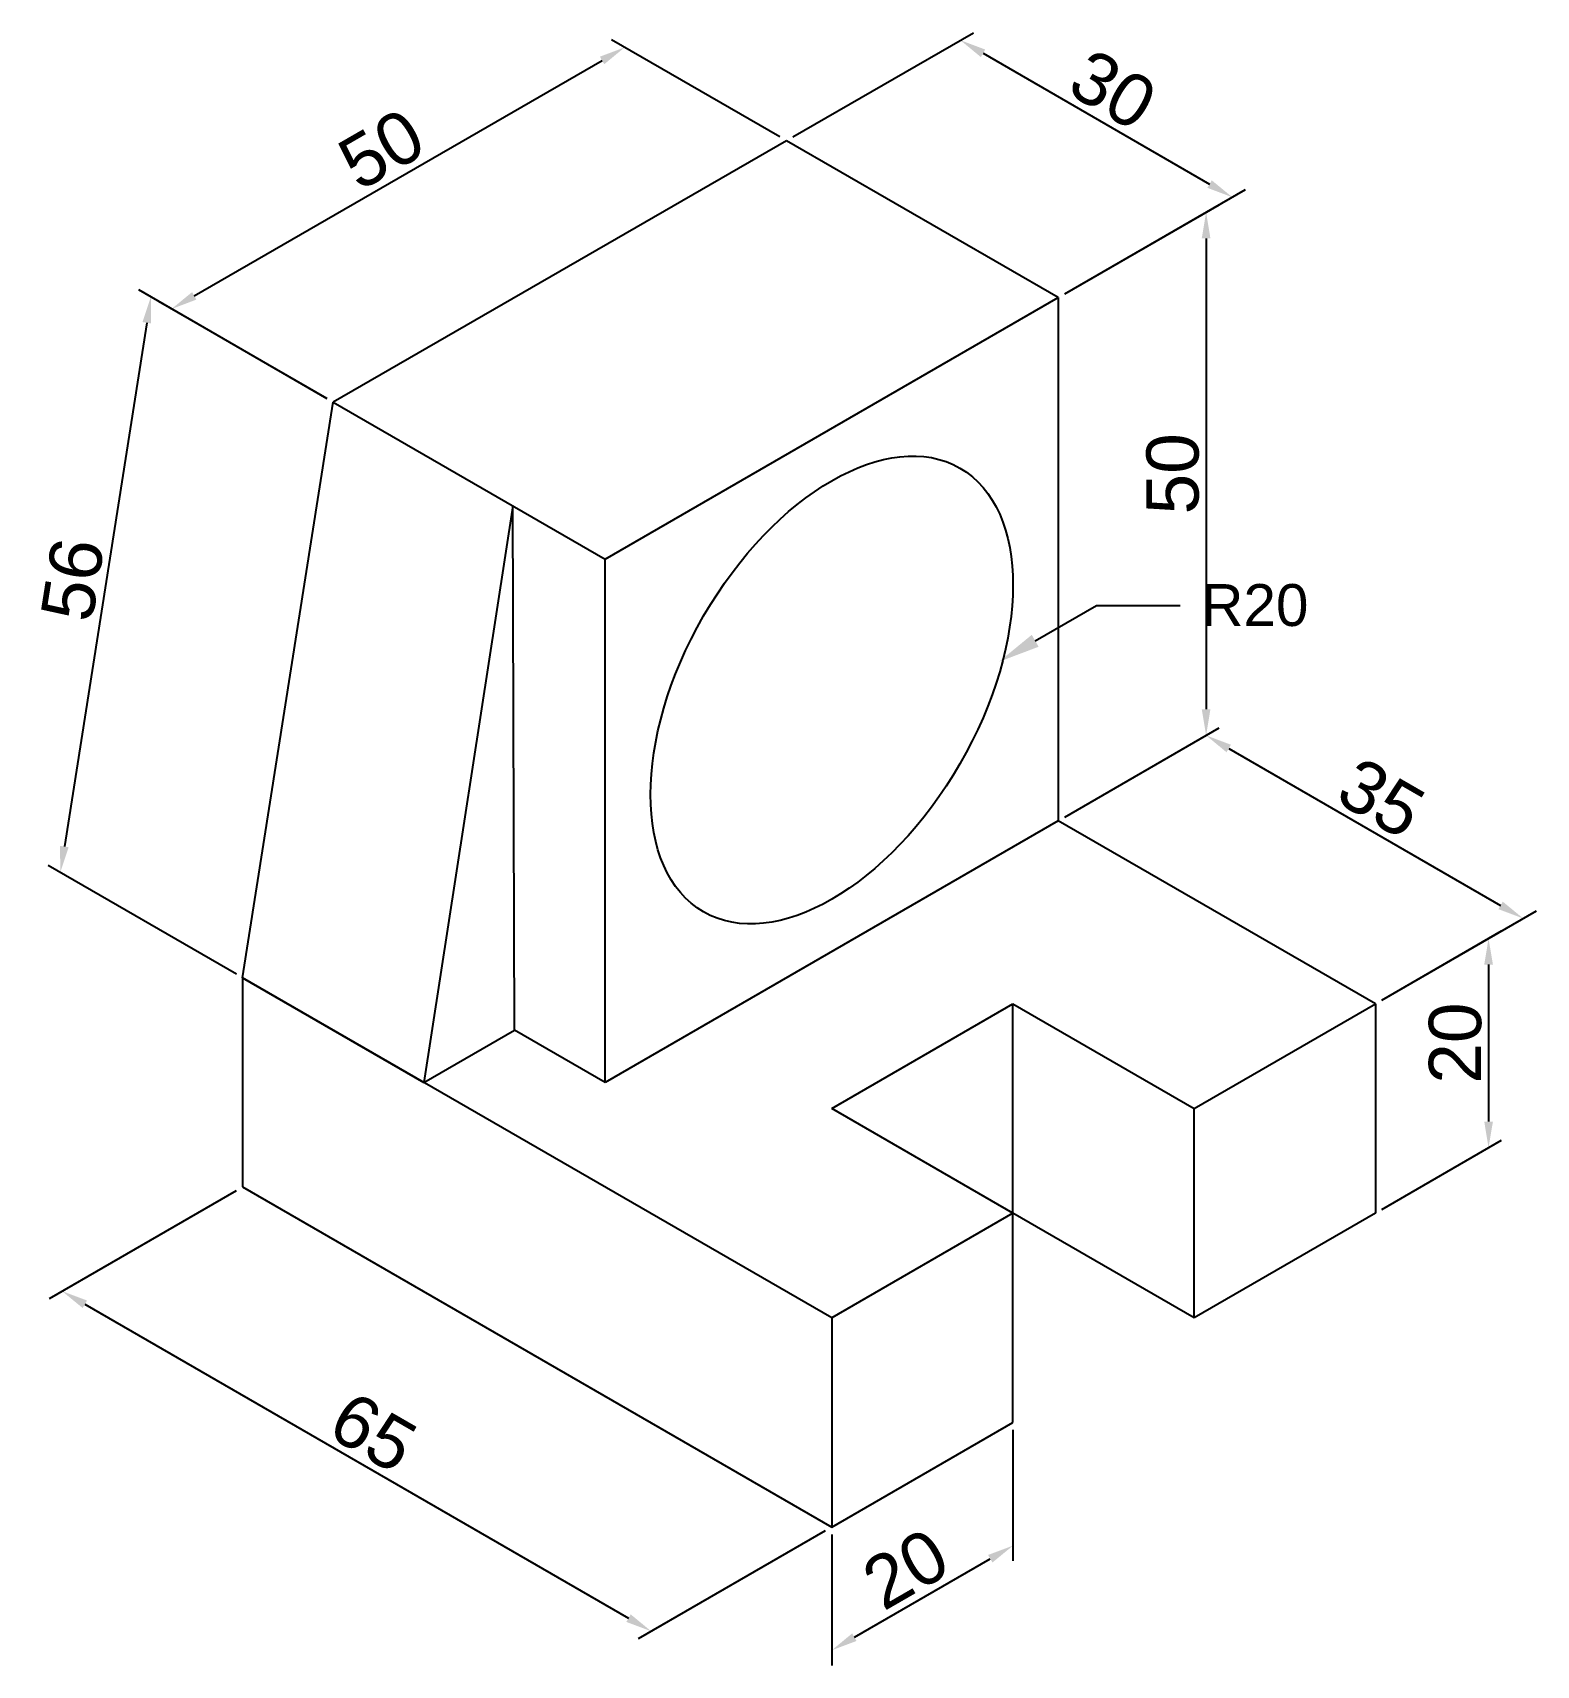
# Model space of a CAD drawing. Header units: millimetres. Extents: x 4477 to 4620, y 1868 to 2024.
import ezdxf
from ezdxf import colors
from ezdxf.entities.mleader import LeaderData, LeaderLine
from ezdxf.math import Vec2, Vec3

# ---------------------------------------------------------------- set-up
doc = ezdxf.new("R2010")
doc.units = ezdxf.units.MM
doc.styles.get("Standard").update_dxf_attribs({"font": 'arial.ttf'})
doc.dimstyles.new('ISO-25', dxfattribs={"dimtxt": 5, "dimasz": 2.5, "dimexe": 1.25, "dimexo": 0.625, "dimtad": 1, "dimdec": 0, "dimtxsty": 'Standard', "dimcen": 2.5, "dimclrd": 3, "dimclre": 3, "dimclrt": 4, "dimadec": 0, "dimazin": 0, "dimtfac": 1, "dimtdec": 0, "dimtmove": 0, "dimatfit": 3, "dimfxl": 1, "dimarcsym": 0})

# ---------------------------------------------------------------- blocks, each defined once
blk = doc.blocks.new('*D1')
at = {"color": 3, "lineweight": -2, "transparency": 16777216}
for p, q in [((4570.23, 1890.21), (4570.23, 1877.71)), ((4552.91, 1880.21), (4552.91, 1867.71)), ((4555.07, 1870.4), (4568.06, 1877.9))]:
    blk.add_line(p, q, dxfattribs=at)
at = {"color": 3, "transparency": 16777216}
for points in [[(4567.85, 1878.26), (4568.27, 1877.54), (4570.23, 1879.15)], [(4554.86, 1870.76), (4555.28, 1870.04), (4552.91, 1869.15)]]:
    blk.add_solid(points, dxfattribs=at)
at = {"layer": 'Defpoints', "color": 0, "transparency": 16777216}
for p in [(4570.23, 1890.93), (4552.91, 1880.93), (4570.23, 1879.15)]:
    blk.add_point(p, dxfattribs=at)
at = {"color": 4, "transparency": 16777216, "insert": (4559.98, 1876.91), "char_height": 5, "attachment_point": 5, "rotation": 30}
blk.add_mtext('20', dxfattribs=at)
blk = doc.blocks.new('*D2')
at = {"color": 3, "lineweight": -2, "transparency": 16777216}
for p, q in [((4605.49, 1931.29), (4616.93, 1937.9)), ((4615.68, 1934.68), (4615.68, 1919.68)), ((4605.49, 1911.29), (4616.93, 1917.9))]:
    blk.add_line(p, q, dxfattribs=at)
at = {"color": 3, "transparency": 16777216}
for points in [[(4615.27, 1934.68), (4616.1, 1934.68), (4615.68, 1937.18)], [(4615.27, 1919.68), (4616.1, 1919.68), (4615.68, 1917.18)]]:
    blk.add_solid(points, dxfattribs=at)
at = {"layer": 'Defpoints', "color": 0, "transparency": 16777216}
for p in [(4604.87, 1930.93), (4615.68, 1917.18), (4604.87, 1910.93)]:
    blk.add_point(p, dxfattribs=at)
at = {"color": 4, "transparency": 16777216, "insert": (4612.51, 1927.18), "char_height": 5, "attachment_point": 5, "rotation": 90}
blk.add_mtext('20', dxfattribs=at)
blk = doc.blocks.new('*D3')
at = {"color": 3, "lineweight": -2, "transparency": 16777216}
for p, q in [((4575.18, 1948.79), (4589.94, 1957.31)), ((4590.85, 1955.34), (4616.83, 1940.34)), ((4605.49, 1931.29), (4620.25, 1939.81))]:
    blk.add_line(p, q, dxfattribs=at)
at = {"color": 3, "transparency": 16777216}
for points in [[(4591.06, 1955.7), (4590.64, 1954.98), (4588.69, 1956.59)], [(4617.04, 1940.7), (4616.63, 1939.98), (4619, 1939.09)]]:
    blk.add_solid(points, dxfattribs=at)
at = {"layer": 'Defpoints', "color": 0, "transparency": 16777216}
for p in [(4574.56, 1948.43), (4619, 1939.09), (4604.87, 1930.93)]:
    blk.add_point(p, dxfattribs=at)
at = {"color": 4, "transparency": 16777216, "insert": (4605.43, 1950.59), "char_height": 5, "attachment_point": 5, "rotation": 330}
blk.add_mtext('35', dxfattribs=at)
blk = doc.blocks.new('*D4')
at = {"color": 3, "lineweight": -2, "transparency": 16777216}
for p, q in [((4575.18, 1998.79), (4589.94, 2007.31)), ((4588.69, 2004.09), (4588.69, 1959.09)), ((4575.18, 1948.79), (4589.94, 1957.31))]:
    blk.add_line(p, q, dxfattribs=at)
at = {"color": 3, "transparency": 16777216}
for points in [[(4588.27, 2004.09), (4589.1, 2004.09), (4588.69, 2006.59)], [(4588.27, 1959.09), (4589.1, 1959.09), (4588.69, 1956.59)]]:
    blk.add_solid(points, dxfattribs=at)
at = {"layer": 'Defpoints', "color": 0, "transparency": 16777216}
for p in [(4574.56, 1998.43), (4588.69, 1956.59), (4574.56, 1948.43)]:
    blk.add_point(p, dxfattribs=at)
at = {"color": 4, "transparency": 16777216, "insert": (4585.51, 1981.59), "char_height": 5, "attachment_point": 5, "rotation": 90}
blk.add_mtext('50', dxfattribs=at)
blk = doc.blocks.new('*D5')
at = {"color": 3, "lineweight": -2, "transparency": 16777216}
for p, q in [((4549.2, 2013.79), (4566.46, 2023.75)), ((4567.37, 2021.78), (4589.02, 2009.28)), ((4575.18, 1998.79), (4592.44, 2008.75))]:
    blk.add_line(p, q, dxfattribs=at)
at = {"color": 3, "transparency": 16777216}
for points in [[(4567.58, 2022.14), (4567.16, 2021.42), (4565.21, 2023.03)], [(4589.23, 2009.64), (4588.81, 2008.92), (4591.19, 2008.03)]]:
    blk.add_solid(points, dxfattribs=at)
at = {"layer": 'Defpoints', "color": 0, "transparency": 16777216}
for p in [(4548.58, 2013.43), (4591.19, 2008.03), (4574.56, 1998.43)]:
    blk.add_point(p, dxfattribs=at)
at = {"color": 4, "transparency": 16777216, "insert": (4579.79, 2018.29), "char_height": 5, "attachment_point": 5, "rotation": 330}
blk.add_mtext('30', dxfattribs=at)
blk = doc.blocks.new('*D6')
at = {"color": 3, "lineweight": -2, "transparency": 16777216}
for p, q in [((4547.95, 2013.79), (4531.87, 2023.07)), ((4491.99, 1998.6), (4530.96, 2021.1)), ((4504.65, 1988.79), (4488.57, 1998.07))]:
    blk.add_line(p, q, dxfattribs=at)
at = {"color": 3, "transparency": 16777216}
for points in [[(4530.75, 2021.46), (4531.17, 2020.74), (4533.12, 2022.35)], [(4491.78, 1998.96), (4492.19, 1998.24), (4489.82, 1997.35)]]:
    blk.add_solid(points, dxfattribs=at)
at = {"layer": 'Defpoints', "color": 0, "transparency": 16777216}
for p in [(4533.12, 2022.35), (4548.58, 2013.43), (4505.27, 1988.43)]:
    blk.add_point(p, dxfattribs=at)
at = {"color": 4, "transparency": 16777216, "insert": (4509.88, 2012.61), "char_height": 5, "attachment_point": 5, "rotation": 30}
blk.add_mtext('50', dxfattribs=at)
blk = doc.blocks.new('*D7')
at = {"color": 3, "lineweight": -2, "transparency": 16777216}
for p, q in [((4504.69, 1988.77), (4486.68, 1999.17)), ((4487.45, 1996.03), (4479.57, 1945.97)), ((4496.03, 1933.77), (4478.02, 1944.17))]:
    blk.add_line(p, q, dxfattribs=at)
at = {"color": 3, "transparency": 16777216}
for points in [[(4487.04, 1996.09), (4487.86, 1995.96), (4487.84, 1998.5)], [(4479.16, 1946.03), (4479.98, 1945.9), (4479.18, 1943.5)]]:
    blk.add_solid(points, dxfattribs=at)
at = {"layer": 'Defpoints', "color": 0, "transparency": 16777216}
for p in [(4505.27, 1988.43), (4479.18, 1943.5), (4496.61, 1933.43)]:
    blk.add_point(p, dxfattribs=at)
at = {"color": 4, "transparency": 16777216, "insert": (4480.37, 1971.49), "char_height": 5, "attachment_point": 5, "rotation": 81.0517}
blk.add_mtext('56', dxfattribs=at)
blk = doc.blocks.new('*D8')
at = {"color": 3, "lineweight": -2, "transparency": 16777216}
for p, q in [((4495.99, 1913.07), (4478.11, 1902.75)), ((4481.53, 1902.22), (4533.49, 1872.22)), ((4552.28, 1880.57), (4534.4, 1870.25))]:
    blk.add_line(p, q, dxfattribs=at)
at = {"color": 3, "transparency": 16777216}
for points in [[(4481.73, 1902.58), (4481.32, 1901.86), (4479.36, 1903.47)], [(4533.7, 1872.58), (4533.28, 1871.86), (4535.65, 1870.97)]]:
    blk.add_solid(points, dxfattribs=at)
at = {"layer": 'Defpoints', "color": 0, "transparency": 16777216}
for p in [(4496.61, 1913.43), (4552.91, 1880.93), (4535.65, 1870.97)]:
    blk.add_point(p, dxfattribs=at)
at = {"color": 4, "transparency": 16777216, "insert": (4509.09, 1889.97), "char_height": 5, "attachment_point": 5, "rotation": 330}
blk.add_mtext('65', dxfattribs=at)

msp = doc.modelspace()

# ---------------------------------------------------------------- linework, layer by layer
for p, q in [((4548.58, 2013.43), (4505.27, 1988.43)), ((4574.56, 1998.43), (4548.58, 2013.43)), ((4531.26, 1973.43), (4574.56, 1998.43)), ((4574.56, 1998.43), (4574.56, 1948.43)), ((4496.61, 1933.43), (4505.27, 1988.43)), ((4505.27, 1988.43), (4531.26, 1973.43)), ((4522.42, 1978.53), (4513.93, 1923.43)), ((4522.59, 1928.43), (4522.42, 1978.53)), ((4531.26, 1923.43), (4531.26, 1973.43)), ((4574.56, 1948.43), (4531.26, 1923.43)), ((4604.87, 1930.93), (4574.56, 1948.43)), ((4552.91, 1900.93), (4496.61, 1933.43)), ((4496.61, 1933.43), (4496.61, 1913.43)), ((4496.61, 1933.43), (4513.93, 1923.43)), ((4552.91, 1920.93), (4570.23, 1930.93)), ((4570.23, 1930.93), (4587.55, 1920.93)), ((4570.23, 1910.93), (4570.23, 1930.93)), ((4587.55, 1920.93), (4604.87, 1930.93)), ((4604.87, 1930.93), (4604.87, 1910.93)), ((4513.93, 1923.43), (4522.59, 1928.43)), ((4531.26, 1923.43), (4522.59, 1928.43)), ((4570.23, 1910.93), (4552.91, 1920.93)), ((4587.55, 1900.93), (4587.55, 1920.93)), ((4496.61, 1913.43), (4552.91, 1880.93)), ((4570.23, 1910.93), (4552.91, 1900.93)), ((4570.23, 1890.93), (4570.23, 1910.93)), ((4587.55, 1900.93), (4570.23, 1910.93)), ((4604.87, 1910.93), (4587.55, 1900.93)), ((4552.91, 1900.93), (4552.91, 1880.93)), ((4552.91, 1880.93), (4570.23, 1890.93))]:
    msp.add_line(p, q)
msp.add_ellipse((4552.91, 1960.93), major_axis=(-12.25, -21.21), ratio=0.57735)

# ---------------------------------------------------------------- dimensions: what is measured, and where the dimension line sits
for p1, p2, distance, picture, middle in [((4505.27, 1988.43), (4548.58, 2013.43), 15.45, '*D6', (4509.88, 2012.61)), ((4548.58, 2013.43), (4574.56, 1998.43), 16.63, '*D5', (4579.79, 2018.29)), ((4574.56, 1998.43), (4574.56, 1948.43), 14.13, '*D4', (4585.51, 1981.59)), ((4505.27, 1988.43), (4496.61, 1933.43), -18.79, '*D7', (4480.37, 1971.49)), ((4574.56, 1948.43), (4604.87, 1930.93), 14.13, '*D3', (4605.43, 1950.59)), ((4604.87, 1930.93), (4604.87, 1910.93), 10.82, '*D2', (4612.51, 1927.18)), ((4496.61, 1913.43), (4552.91, 1880.93), -17.25, '*D8', (4509.09, 1889.97)), ((4552.91, 1880.93), (4570.23, 1890.93), -10.2, '*D1', (4559.98, 1876.91))]:
    dim = msp.add_aligned_dim(p1=p1, p2=p2, distance=distance, dimstyle='ISO-25')
    dim.commit()
    dim.dimension.update_dxf_attribs({"geometry": picture, "text_midpoint": middle})

# ---------------------------------------------------------------- leaders
ml = msp.add_multileader_mtext('Standard')
ml.set_content('R20', color=256)
ml.set_leader_properties()
ml.build(insert=Vec2(0, 0))
ctx = ml.context
ctx.base_point, ctx.plane_origin = Vec3(4586.22, 1969.02), Vec3(4568.89, 1963.63)
notes = []
notes.append((ctx, [(0, (1, 1, 0), (4578.22, 1969.02), (1, 0), 8, [(0, [(4568.89, 1963.63)], 0, [])])]))
ctx.mtext.insert, ctx.mtext.flow_direction = Vec3(4588.22, 1971.05), 5
for ctx, leaders in notes:
    for number, flags, end, landing, length, lines in leaders:
        leader = LeaderData()
        leader.index, (leader.has_last_leader_line, leader.has_dogleg_vector, leader.attachment_direction) = number, flags
        leader.last_leader_point, leader.dogleg_vector, leader.dogleg_length = Vec3(end), Vec3(landing), length
        for number, points, colour, breaks in lines:
            line = LeaderLine()
            line.index, line.vertices, line.color, line.breaks = number, Vec3.list(points), colors.encode_raw_color(colour), breaks
            leader.lines.append(line)
        ctx.leaders.append(leader)

doc.saveas('drawing.dxf')
